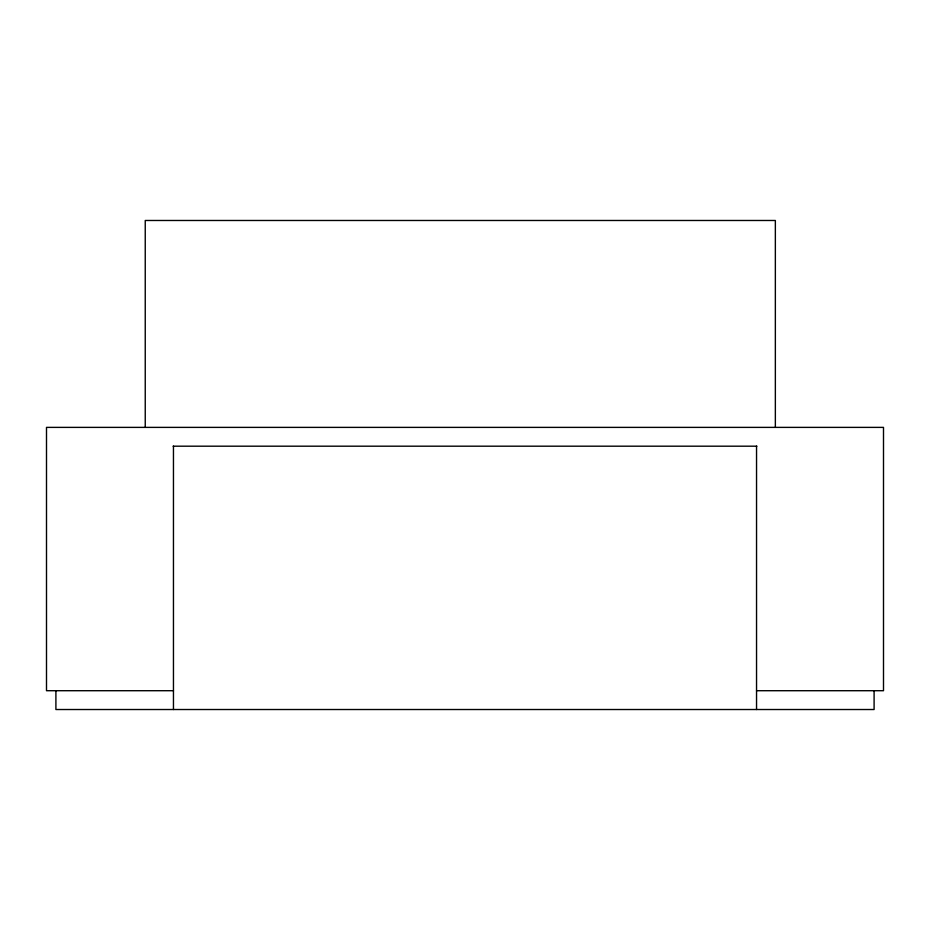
<?xml version="1.0" encoding="UTF-8"?>
<svg xmlns="http://www.w3.org/2000/svg" width="930" height="930" viewBox="0 0 930 930"><rect width="100%" height="100%" fill="white"/><g stroke="black" fill="none" stroke-linecap="round" stroke-linejoin="round"><path stroke-width="1.4" d="M173.119 446.191L756.881 446.191M173.457 690.711L46.5 690.711L46.5 427.382L883.5 427.382L883.5 690.711L756.543 690.711M874.095 690.711L874.095 709.52L55.905 709.52L55.905 690.711M775.353 427.382L775.353 220.48L145.243 220.48L145.243 427.382M756.543 446.191L756.543 709.52M173.457 446.191L173.457 709.52"/></g></svg>
